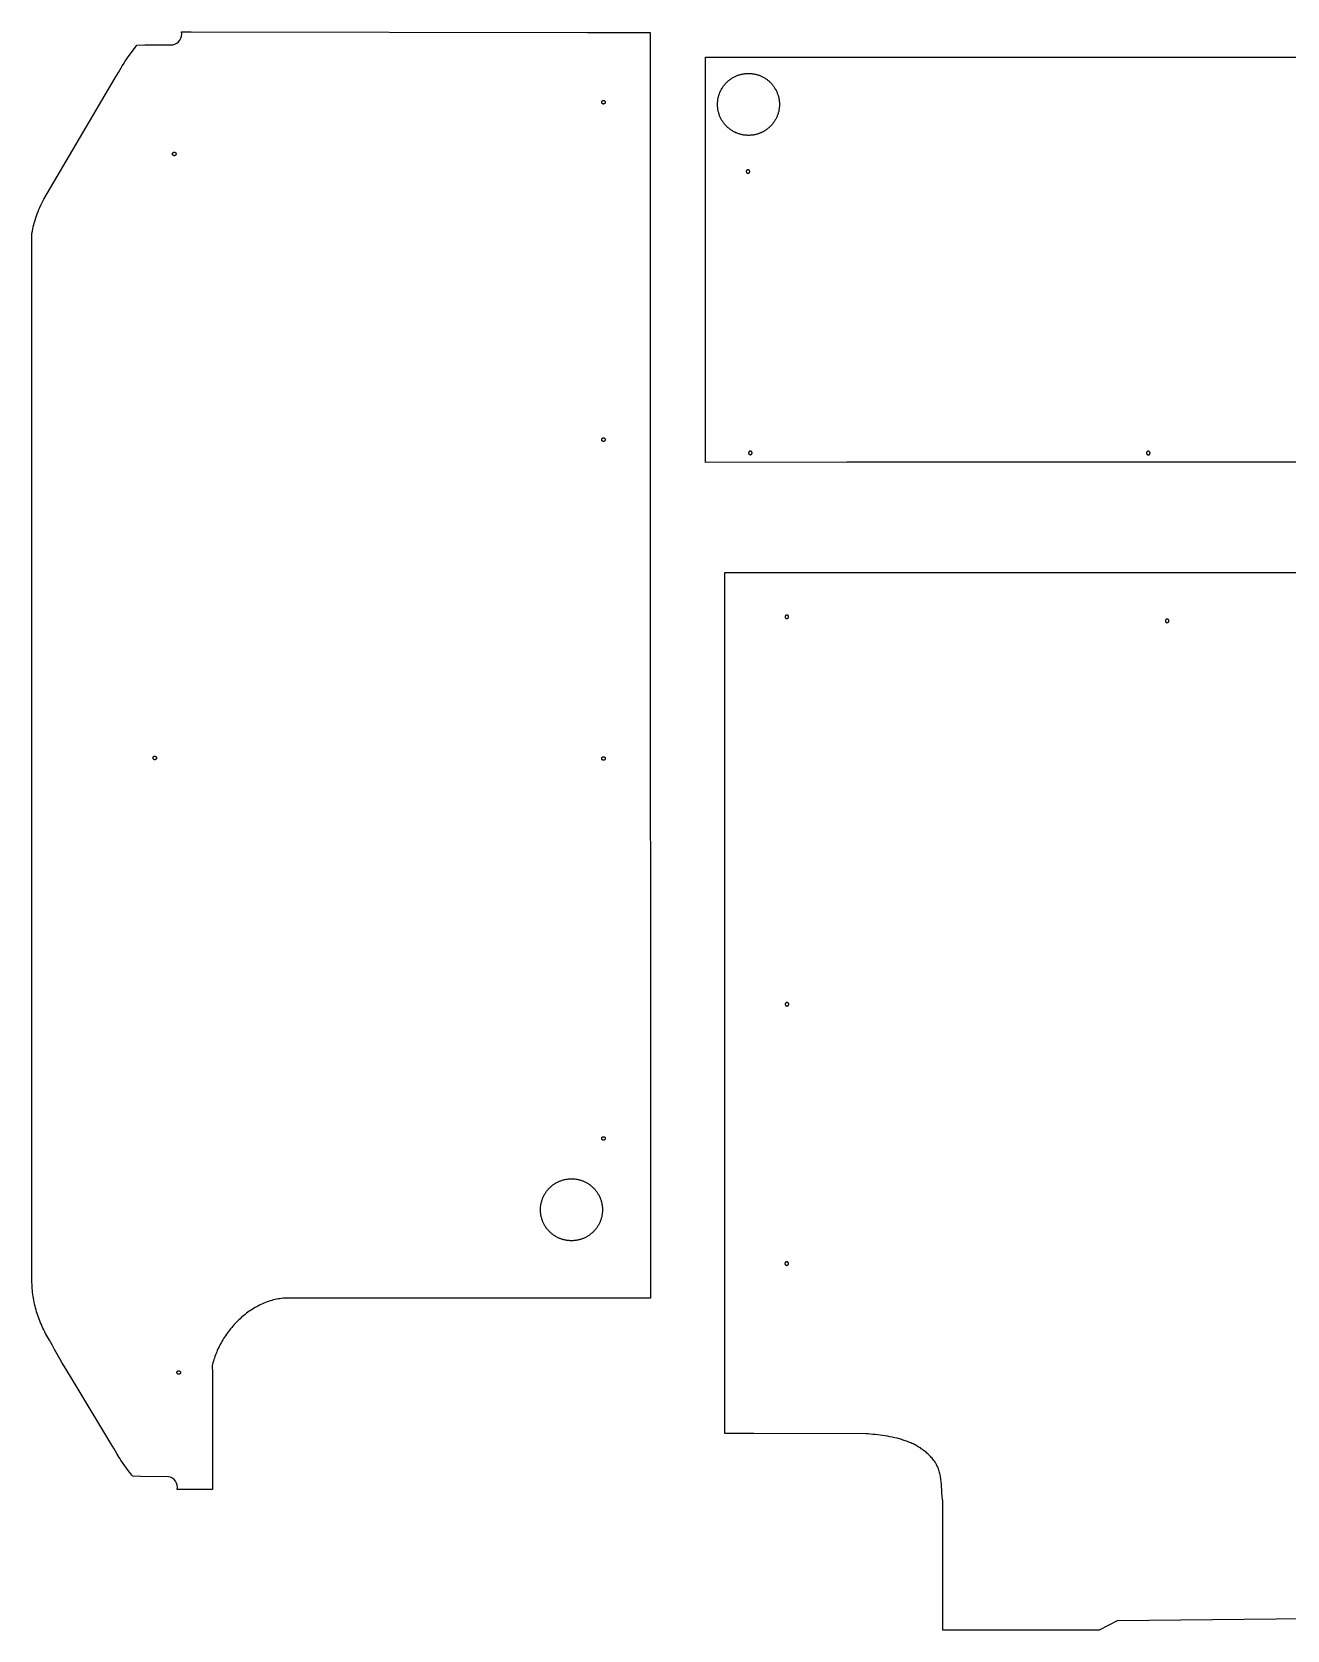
# Model space of a CAD drawing. Extents: x 0 to 7798, y -6966 to 7.
# Drawn here: x 4963 to 6380, y -5239 to -3435 of the extents above; entities that cross this region are included whole.
import ezdxf

# ---------------------------------------------------------------- set-up
doc = ezdxf.new("R2010")
doc.units = 0
doc.layers.add('Default_Layer', color=1, linetype='CONTINUOUS')

msp = doc.modelspace()

# ---------------------------------------------------------------- linework, layer by layer
at = {"layer": 'Default_Layer'}
msp.add_lwpolyline([(5661.3, -3832), (5661.5, -4864.9), (5307.8, -4864.7), (5252.6, -4864.7), (5250.3, -4864.7), (5248.4, -4864.8), (5246.6, -4864.9), (5244.7, -4865.1), (5242.9, -4865.4), (5241, -4865.6), (5239.2, -4866), (5237.4, -4866.4), (5235.5, -4866.8), (5233.7, -4867.3), (5231.9, -4867.8), (5230.2, -4868.4), (5228.4, -4869), (5226.6, -4869.7), (5224.9, -4870.4), (5223.2, -4871.1), (5221.5, -4871.9), (5219.8, -4872.7), (5218.1, -4873.6), (5216.4, -4874.5), (5214.8, -4875.4), (5213.1, -4876.4), (5211.5, -4877.4), (5209.9, -4878.5), (5208.3, -4879.5), (5206.8, -4880.7), (5205.2, -4881.8), (5203.7, -4883), (5202.2, -4884.2), (5200.7, -4885.4), (5199.3, -4886.7), (5197.9, -4888), (5196.4, -4889.3), (5195.1, -4890.7), (5193.7, -4892.1), (5192.4, -4893.5), (5191, -4894.9), (5189.8, -4896.4), (5188.5, -4897.8), (5187.3, -4899.3), (5186, -4900.8), (5184.9, -4902.4), (5183.7, -4903.9), (5182.6, -4905.5), (5181.5, -4907.1), (5180.4, -4908.7), (5179.4, -4910.3), (5178.4, -4911.9), (5177.4, -4913.6), (5176.5, -4915.3), (5175.5, -4916.9), (5174.7, -4918.6), (5173.8, -4920.3), (5173, -4922), (5172.2, -4923.7), (5171.5, -4925.4), (5170.8, -4927.2), (5170.1, -4928.9), (5169.5, -4930.6), (5168.9, -4932.4), (5168.3, -4934.1), (5167.8, -4935.9), (5167.3, -4937.6), (5166.8, -4939.4), (5166.4, -4941.1), (5166.7, -4948.9), (5166.7, -4957.8), (5166.7, -5080.7), (5138.8, -5080.7), (5126.9, -5080.7, 0.414214), (5117.2, -5066.3), (5085.5, -5066.1), (5076.7, -5065.8), (5075.8, -5064.7), (5074.7, -5063.2), (5071.7, -5059.2), (5067.8, -5054), (5063.3, -5047.7), (5062.4, -5046.2), (5061.3, -5044.5), (5058.7, -5040.1), (5055.6, -5034.9), (5052, -5028.8), (5051.9, -5028.7), (5015.1, -4967.6), (5001.3, -4944.7), (4996.8, -4937.3), (4994.4, -4933.3), (4992.9, -4930.7), (4991.5, -4928.1), (4988.5, -4922.8), (4985.6, -4917.6), (4982.7, -4912.3), (4981.6, -4910.4), (4980.4, -4908.5), (4979.4, -4906.5), (4978.3, -4904.6), (4977.3, -4902.6), (4976.3, -4900.6), (4975.3, -4898.6), (4974.4, -4896.6), (4973.5, -4894.5), (4972.6, -4892.5), (4971.8, -4890.4), (4971, -4888.4), (4970.2, -4886.3), (4969.5, -4884.2), (4968.8, -4882.1), (4968.1, -4880), (4967.5, -4877.9), (4966.9, -4875.7), (4966.4, -4873.6), (4965.9, -4871.4), (4965.4, -4869.3), (4965, -4867.1), (4964.6, -4864.9), (4964.2, -4862.7), (4963.9, -4860.5), (4963.6, -4858.3), (4963.4, -4856.1), (4963.2, -4853.9), (4963.1, -4851.7), (4963, -4849.4), (4962.9, -4847.2), (4962.9, -4844.9), (4962.9, -3680.2), (4962.9, -3662.4), (4963.3, -3659.9), (4963.8, -3657.4), (4964.4, -3654.9), (4965, -3652.4), (4965.7, -3649.9), (4966.4, -3647.4), (4967.2, -3645), (4968, -3642.6), (4968.8, -3640.2), (4969.7, -3637.8), (4970.7, -3635.4), (4971.7, -3633.1), (4972.8, -3630.7), (4973.9, -3628.4), (4975, -3626.1), (4976.2, -3623.9), (5057, -3486.9), (5058.8, -3483.7), (5060.5, -3480.7), (5062.1, -3478), (5063.6, -3475.5), (5064.9, -3473.2), (5066.2, -3471.2), (5068.1, -3468), (5072.7, -3461.7), (5076.5, -3456.5), (5079.5, -3452.5), (5080.7, -3451), (5081.5, -3449.9), (5090.3, -3449.6), (5122.1, -3449.4, 0.414214), (5131.8, -3435), (5142.6, -3435), (5590.2, -3435.5), (5661.2, -3435.5), (5661.3, -3832)], format="xyb", close=True, dxfattribs=at)
for points in [[(6830, -3920.7), (6356.7, -3920.7), (5883.3, -3920.7), (5723.7, -3921.2), (5723.7, -3463.5), (6307, -3463.5), (6307, -3463.5), (6718.3, -3463.5)], [(6655, -5224.3), (6188.7, -5229), (6168.3, -5239.5), (5991.6, -5239.5), (5991.6, -5238.9), (5991.6, -5228.6), (5991.6, -5140.5), (5991.6, -5093.7), (5991.4, -5092.3), (5991.3, -5090.9), (5991.1, -5089.5), (5991, -5088.1), (5990.7, -5085.3), (5990.6, -5082.4), (5990.2, -5076.8), (5990, -5074), (5989.9, -5072.6), (5989.8, -5071.2), (5989.6, -5069.8), (5989.4, -5068.4), (5989.2, -5067), (5989, -5065.6), (5988.7, -5064.3), (5988.4, -5062.9), (5988.1, -5061.6), (5987.7, -5060.2), (5987.3, -5058.9), (5986.8, -5057.6), (5986.3, -5056.3), (5985.8, -5055), (5985.1, -5053.8), (5984.5, -5052.5), (5984.1, -5051.9), (5983.7, -5051.3), (5983.3, -5050.6), (5982.9, -5050), (5982.1, -5048.9), (5981.3, -5047.7), (5980.4, -5046.6), (5979.5, -5045.5), (5978.6, -5044.5), (5977.7, -5043.5), (5976.8, -5042.5), (5975.8, -5041.5), (5974.8, -5040.6), (5973.8, -5039.6), (5972.8, -5038.7), (5971.7, -5037.9), (5970.7, -5037), (5969.6, -5036.2), (5968.5, -5035.4), (5967.4, -5034.7), (5966.3, -5033.9), (5965.2, -5033.2), (5964, -5032.5), (5962.8, -5031.8), (5961.7, -5031.2), (5960.5, -5030.5), (5959.3, -5029.9), (5958, -5029.3), (5956.8, -5028.8), (5955.6, -5028.2), (5954.3, -5027.7), (5953.1, -5027.2), (5951.8, -5026.7), (5950.5, -5026.2), (5949.2, -5025.8), (5947.9, -5025.3), (5946.6, -5024.9), (5945.3, -5024.5), (5944, -5024.1), (5942.7, -5023.7), (5941.3, -5023.3), (5940, -5023), (5937.3, -5022.4), (5934.6, -5021.8), (5931.8, -5021.2), (5929.1, -5020.7), (5926.4, -5020.3), (5923.6, -5019.9), (5920.9, -5019.5), (5918.1, -5019.1), (5915.4, -5018.8), (5912.7, -5018.6), (5910, -5018.3), (5907.3, -5018.1), (5904.6, -5017.9), (5904.6, -5017.9), (5778.1, -5017.6), (5764.6, -5017.7), (5745.4, -5017.5), (5745.4, -4045.2), (5745.4, -4045.2), (7798.1, -4045.2)]]:
    msp.add_lwpolyline(points, dxfattribs=at)
for points in [[(5737.2, -3516.8), (5737.2, -3515.9), (5737.2, -3515), (5737.3, -3514.1), (5737.4, -3513.2), (5737.5, -3512.3), (5737.6, -3511.5), (5737.7, -3510.6), (5737.9, -3509.7), (5738.1, -3508.9), (5738.3, -3508), (5738.5, -3507.2), (5738.7, -3506.4), (5739, -3505.6), (5739.3, -3504.8), (5739.6, -3504), (5739.9, -3503.2), (5740.3, -3502.4), (5740.6, -3501.6), (5741, -3500.9), (5741.4, -3500.1), (5741.8, -3499.4), (5742.2, -3498.6), (5742.7, -3497.9), (5743.2, -3497.2), (5743.6, -3496.5), (5744.1, -3495.8), (5744.6, -3495.2), (5745.2, -3494.5), (5745.7, -3493.9), (5746.3, -3493.3), (5746.8, -3492.6), (5747.4, -3492), (5748, -3491.5), (5748.6, -3490.9), (5749.3, -3490.3), (5749.9, -3489.8), (5750.6, -3489.3), (5751.2, -3488.7), (5751.9, -3488.2), (5752.6, -3487.8), (5753.3, -3487.3), (5754, -3486.9), (5754.8, -3486.4), (5755.5, -3486), (5756.2, -3485.6), (5757, -3485.2), (5757.8, -3484.9), (5758.6, -3484.5), (5759.3, -3484.2), (5760.1, -3483.9), (5761, -3483.6), (5761.8, -3483.4), (5762.6, -3483.1), (5763.4, -3482.9), (5764.3, -3482.7), (5765.1, -3482.5), (5766, -3482.3), (5766.8, -3482.2), (5767.7, -3482.1), (5768.6, -3482), (5769.5, -3481.9), (5770.4, -3481.8), (5771.3, -3481.8), (5772.2, -3481.8), (5773.1, -3481.8), (5774, -3481.8), (5774.9, -3481.9), (5775.8, -3482), (5776.6, -3482.1), (5777.5, -3482.2), (5778.4, -3482.3), (5779.2, -3482.5), (5780.1, -3482.7), (5780.9, -3482.9), (5781.8, -3483.1), (5782.6, -3483.4), (5783.4, -3483.6), (5784.2, -3483.9), (5785, -3484.2), (5785.8, -3484.5), (5786.6, -3484.9), (5787.4, -3485.2), (5788.1, -3485.6), (5788.9, -3486), (5789.6, -3486.4), (5790.3, -3486.9), (5791, -3487.3), (5791.7, -3487.8), (5792.4, -3488.2), (5793.1, -3488.7), (5793.8, -3489.3), (5794.4, -3489.8), (5795.1, -3490.3), (5795.7, -3490.9), (5796.3, -3491.5), (5796.9, -3492), (5797.5, -3492.6), (5798.1, -3493.3), (5798.6, -3493.9), (5799.2, -3494.5), (5799.7, -3495.2), (5800.2, -3495.8), (5800.7, -3496.5), (5801.2, -3497.2), (5801.7, -3497.9), (5802.1, -3498.6), (5802.5, -3499.4), (5803, -3500.1), (5803.3, -3500.9), (5803.7, -3501.6), (5804.1, -3502.4), (5804.4, -3503.2), (5804.7, -3504), (5805.1, -3504.8), (5805.3, -3505.6), (5805.6, -3506.4), (5805.8, -3507.2), (5806.1, -3508), (5806.3, -3508.9), (5806.5, -3509.7), (5806.6, -3510.6), (5806.8, -3511.5), (5806.9, -3512.3), (5807, -3513.2), (5807.1, -3514.1), (5807.1, -3515), (5807.2, -3515.9), (5807.2, -3516.8), (5807.2, -3517.7), (5807.1, -3518.6), (5807.1, -3519.5), (5807, -3520.4), (5806.9, -3521.2), (5806.8, -3522.1), (5806.6, -3523), (5806.5, -3523.8), (5806.3, -3524.7), (5806.1, -3525.5), (5805.8, -3526.4), (5805.6, -3527.2), (5805.3, -3528), (5805.1, -3528.8), (5804.7, -3529.6), (5804.4, -3530.4), (5804.1, -3531.2), (5803.7, -3532), (5803.3, -3532.7), (5803, -3533.5), (5802.5, -3534.2), (5802.1, -3534.9), (5801.7, -3535.7), (5801.2, -3536.4), (5800.7, -3537), (5800.2, -3537.7), (5799.7, -3538.4), (5799.2, -3539.1), (5798.6, -3539.7), (5798.1, -3540.3), (5797.5, -3540.9), (5796.9, -3541.5), (5796.3, -3542.1), (5795.7, -3542.7), (5795.1, -3543.3), (5794.4, -3543.8), (5793.8, -3544.3), (5793.1, -3544.8), (5792.4, -3545.3), (5791.7, -3545.8), (5791, -3546.3), (5790.3, -3546.7), (5789.6, -3547.2), (5788.9, -3547.6), (5788.1, -3548), (5787.4, -3548.3), (5786.6, -3548.7), (5785.8, -3549), (5785, -3549.4), (5784.2, -3549.7), (5783.4, -3549.9), (5782.6, -3550.2), (5781.8, -3550.5), (5780.9, -3550.7), (5780.1, -3550.9), (5779.2, -3551.1), (5778.4, -3551.2), (5777.5, -3551.4), (5776.6, -3551.5), (5775.8, -3551.6), (5774.9, -3551.7), (5774, -3551.7), (5773.1, -3551.8), (5772.2, -3551.8), (5771.3, -3551.8), (5770.4, -3551.7), (5769.5, -3551.7), (5768.6, -3551.6), (5767.7, -3551.5), (5766.8, -3551.4), (5766, -3551.2), (5765.1, -3551.1), (5764.3, -3550.9), (5763.4, -3550.7), (5762.6, -3550.5), (5761.8, -3550.2), (5761, -3549.9), (5760.1, -3549.7), (5759.3, -3549.4), (5758.6, -3549), (5757.8, -3548.7), (5757, -3548.3), (5756.2, -3548), (5755.5, -3547.6), (5754.8, -3547.2), (5754, -3546.7), (5753.3, -3546.3), (5752.6, -3545.8), (5751.9, -3545.3), (5751.2, -3544.8), (5750.6, -3544.3), (5749.9, -3543.8), (5749.3, -3543.3), (5748.6, -3542.7), (5748, -3542.1), (5747.4, -3541.5), (5746.8, -3540.9), (5746.3, -3540.3), (5745.7, -3539.7), (5745.2, -3539.1), (5744.6, -3538.4), (5744.1, -3537.7), (5743.6, -3537), (5743.2, -3536.4), (5742.7, -3535.7), (5742.2, -3534.9), (5741.8, -3534.2), (5741.4, -3533.5), (5741, -3532.7), (5740.6, -3532), (5740.3, -3531.2), (5739.9, -3530.4), (5739.6, -3529.6), (5739.3, -3528.8), (5739, -3528), (5738.7, -3527.2), (5738.5, -3526.4), (5738.3, -3525.5), (5738.1, -3524.7), (5737.9, -3523.8), (5737.7, -3523), (5737.6, -3522.1), (5737.5, -3521.2), (5737.4, -3520.4), (5737.3, -3519.5), (5737.2, -3518.6), (5737.2, -3517.7), (5737.2, -3516.8)], [(5608.4, -3516.4), (5608.2, -3516.4), (5608, -3516.3), (5607.8, -3516.3), (5607.6, -3516.2), (5607.4, -3516.1), (5607.3, -3516), (5607.1, -3515.9), (5607, -3515.8), (5606.9, -3515.7), (5606.7, -3515.5), (5606.6, -3515.3), (5606.6, -3515.2), (5606.5, -3515), (5606.4, -3514.8), (5606.4, -3514.6), (5606.4, -3514.4), (5606.4, -3514.2), (5606.4, -3514), (5606.5, -3513.8), (5606.6, -3513.6), (5606.6, -3513.4), (5606.7, -3513.3), (5606.9, -3513.1), (5607, -3513), (5607.1, -3512.8), (5607.3, -3512.7), (5607.4, -3512.6), (5607.6, -3512.5), (5607.8, -3512.5), (5608, -3512.4), (5608.2, -3512.4), (5608.4, -3512.4), (5608.6, -3512.4), (5608.8, -3512.4), (5609, -3512.5), (5609.2, -3512.5), (5609.4, -3512.6), (5609.5, -3512.7), (5609.7, -3512.8), (5609.8, -3513), (5609.9, -3513.1), (5610.1, -3513.3), (5610.2, -3513.4), (5610.2, -3513.6), (5610.3, -3513.8), (5610.4, -3514), (5610.4, -3514.2), (5610.4, -3514.4), (5610.4, -3514.6), (5610.4, -3514.8), (5610.3, -3515), (5610.2, -3515.2), (5610.2, -3515.3), (5610.1, -3515.5), (5609.9, -3515.7), (5609.8, -3515.8), (5609.7, -3515.9), (5609.5, -3516), (5609.4, -3516.1), (5609.2, -3516.2), (5609, -3516.3), (5608.8, -3516.3), (5608.6, -3516.4), (5608.4, -3516.4)], [(5123.6, -3574.7), (5123.4, -3574.7), (5123.2, -3574.7), (5123, -3574.6), (5122.8, -3574.6), (5122.6, -3574.5), (5122.5, -3574.4), (5122.3, -3574.3), (5122.2, -3574.1), (5122.1, -3574), (5121.9, -3573.8), (5121.8, -3573.7), (5121.8, -3573.5), (5121.7, -3573.3), (5121.6, -3573.1), (5121.6, -3572.9), (5121.6, -3572.7), (5121.6, -3572.5), (5121.6, -3572.3), (5121.7, -3572.1), (5121.8, -3572), (5121.8, -3571.8), (5121.9, -3571.6), (5122.1, -3571.5), (5122.2, -3571.3), (5122.3, -3571.2), (5122.5, -3571.1), (5122.6, -3571), (5122.8, -3570.9), (5123, -3570.8), (5123.2, -3570.8), (5123.4, -3570.7), (5123.6, -3570.7), (5123.8, -3570.7), (5124, -3570.8), (5124.2, -3570.8), (5124.4, -3570.9), (5124.5, -3571), (5124.7, -3571.1), (5124.9, -3571.2), (5125, -3571.3), (5125.1, -3571.5), (5125.3, -3571.6), (5125.4, -3571.8), (5125.4, -3572), (5125.5, -3572.1), (5125.6, -3572.3), (5125.6, -3572.5), (5125.6, -3572.7), (5125.6, -3572.9), (5125.6, -3573.1), (5125.5, -3573.3), (5125.4, -3573.5), (5125.4, -3573.7), (5125.3, -3573.8), (5125.1, -3574), (5125, -3574.1), (5124.9, -3574.3), (5124.7, -3574.4), (5124.5, -3574.5), (5124.4, -3574.6), (5124.2, -3574.6), (5124, -3574.7), (5123.8, -3574.7), (5123.6, -3574.7)], [(5769.6, -3592.6), (5769.6, -3592.8), (5769.7, -3593), (5769.7, -3593.2), (5769.8, -3593.4), (5769.9, -3593.6), (5770, -3593.8), (5770.1, -3593.9), (5770.2, -3594), (5770.4, -3594.2), (5770.5, -3594.3), (5770.7, -3594.4), (5770.9, -3594.5), (5771, -3594.5), (5771.2, -3594.6), (5771.4, -3594.6), (5771.6, -3594.6), (5771.8, -3594.6), (5772, -3594.6), (5772.2, -3594.5), (5772.4, -3594.5), (5772.6, -3594.4), (5772.7, -3594.3), (5772.9, -3594.2), (5773, -3594), (5773.2, -3593.9), (5773.3, -3593.8), (5773.4, -3593.6), (5773.5, -3593.4), (5773.5, -3593.2), (5773.6, -3593), (5773.6, -3592.8), (5773.6, -3592.6), (5773.6, -3592.4), (5773.6, -3592.2), (5773.5, -3592), (5773.5, -3591.9), (5773.4, -3591.7), (5773.3, -3591.5), (5773.2, -3591.4), (5773, -3591.2), (5772.9, -3591.1), (5772.7, -3591), (5772.6, -3590.9), (5772.4, -3590.8), (5772.2, -3590.7), (5772, -3590.7), (5771.8, -3590.6), (5771.6, -3590.6), (5771.4, -3590.6), (5771.2, -3590.7), (5771, -3590.7), (5770.9, -3590.8), (5770.7, -3590.9), (5770.5, -3591), (5770.4, -3591.1), (5770.2, -3591.2), (5770.1, -3591.4), (5770, -3591.5), (5769.9, -3591.7), (5769.8, -3591.9), (5769.7, -3592), (5769.7, -3592.2), (5769.6, -3592.4), (5769.6, -3592.6)], [(5608.4, -3897.4), (5608.2, -3897.4), (5608, -3897.3), (5607.8, -3897.3), (5607.6, -3897.2), (5607.4, -3897.1), (5607.3, -3897), (5607.1, -3896.9), (5607, -3896.8), (5606.9, -3896.7), (5606.7, -3896.5), (5606.6, -3896.3), (5606.6, -3896.2), (5606.5, -3896), (5606.4, -3895.8), (5606.4, -3895.6), (5606.4, -3895.4), (5606.4, -3895.2), (5606.4, -3895), (5606.5, -3894.8), (5606.6, -3894.6), (5606.6, -3894.4), (5606.7, -3894.3), (5606.9, -3894.1), (5607, -3894), (5607.1, -3893.8), (5607.3, -3893.7), (5607.4, -3893.6), (5607.6, -3893.5), (5607.8, -3893.5), (5608, -3893.4), (5608.2, -3893.4), (5608.4, -3893.4), (5608.6, -3893.4), (5608.8, -3893.4), (5609, -3893.5), (5609.2, -3893.5), (5609.4, -3893.6), (5609.5, -3893.7), (5609.7, -3893.8), (5609.8, -3894), (5609.9, -3894.1), (5610.1, -3894.3), (5610.2, -3894.4), (5610.2, -3894.6), (5610.3, -3894.8), (5610.4, -3895), (5610.4, -3895.2), (5610.4, -3895.4), (5610.4, -3895.6), (5610.4, -3895.8), (5610.3, -3896), (5610.2, -3896.2), (5610.2, -3896.3), (5610.1, -3896.5), (5609.9, -3896.7), (5609.8, -3896.8), (5609.7, -3896.9), (5609.5, -3897), (5609.4, -3897.1), (5609.2, -3897.2), (5609, -3897.3), (5608.8, -3897.3), (5608.6, -3897.4), (5608.4, -3897.4)], [(5772.3, -3910.3), (5772.3, -3910.5), (5772.3, -3910.7), (5772.4, -3910.9), (5772.4, -3911.1), (5772.5, -3911.2), (5772.6, -3911.4), (5772.7, -3911.6), (5772.9, -3911.7), (5773, -3911.8), (5773.2, -3911.9), (5773.3, -3912), (5773.5, -3912.1), (5773.7, -3912.2), (5773.9, -3912.2), (5774.1, -3912.3), (5774.3, -3912.3), (5774.5, -3912.3), (5774.7, -3912.2), (5774.9, -3912.2), (5775.1, -3912.1), (5775.2, -3912), (5775.4, -3911.9), (5775.6, -3911.8), (5775.7, -3911.7), (5775.8, -3911.6), (5775.9, -3911.4), (5776, -3911.2), (5776.1, -3911.1), (5776.2, -3910.9), (5776.2, -3910.7), (5776.3, -3910.5), (5776.3, -3910.3), (5776.3, -3910.1), (5776.2, -3909.9), (5776.2, -3909.7), (5776.1, -3909.5), (5776, -3909.3), (5775.9, -3909.2), (5775.8, -3909), (5775.7, -3908.9), (5775.6, -3908.7), (5775.4, -3908.6), (5775.2, -3908.5), (5775.1, -3908.4), (5774.9, -3908.4), (5774.7, -3908.3), (5774.5, -3908.3), (5774.3, -3908.3), (5774.1, -3908.3), (5773.9, -3908.3), (5773.7, -3908.4), (5773.5, -3908.4), (5773.3, -3908.5), (5773.2, -3908.6), (5773, -3908.7), (5772.9, -3908.9), (5772.7, -3909), (5772.6, -3909.2), (5772.5, -3909.3), (5772.4, -3909.5), (5772.4, -3909.7), (5772.3, -3909.9), (5772.3, -3910.1), (5772.3, -3910.3)], [(6221.7, -3910.5), (6221.7, -3910.7), (6221.8, -3910.9), (6221.8, -3911.1), (6221.9, -3911.3), (6222, -3911.5), (6222.1, -3911.6), (6222.2, -3911.8), (6222.3, -3911.9), (6222.5, -3912), (6222.6, -3912.2), (6222.8, -3912.3), (6223, -3912.3), (6223.1, -3912.4), (6223.3, -3912.5), (6223.5, -3912.5), (6223.7, -3912.5), (6223.9, -3912.5), (6224.1, -3912.5), (6224.3, -3912.4), (6224.5, -3912.3), (6224.7, -3912.3), (6224.8, -3912.2), (6225, -3912), (6225.1, -3911.9), (6225.3, -3911.8), (6225.4, -3911.6), (6225.5, -3911.5), (6225.6, -3911.3), (6225.6, -3911.1), (6225.7, -3910.9), (6225.7, -3910.7), (6225.7, -3910.5), (6225.7, -3910.3), (6225.7, -3910.1), (6225.6, -3909.9), (6225.6, -3909.7), (6225.5, -3909.6), (6225.4, -3909.4), (6225.3, -3909.2), (6225.1, -3909.1), (6225, -3909), (6224.8, -3908.8), (6224.7, -3908.7), (6224.5, -3908.7), (6224.3, -3908.6), (6224.1, -3908.5), (6223.9, -3908.5), (6223.7, -3908.5), (6223.5, -3908.5), (6223.3, -3908.5), (6223.1, -3908.6), (6223, -3908.7), (6222.8, -3908.7), (6222.6, -3908.8), (6222.5, -3909), (6222.3, -3909.1), (6222.2, -3909.2), (6222.1, -3909.4), (6222, -3909.6), (6221.9, -3909.7), (6221.8, -3909.9), (6221.8, -3910.1), (6221.7, -3910.3), (6221.7, -3910.5)], [(5817.5, -4095.3), (5817.5, -4095.1), (5817.4, -4094.9), (5817.4, -4094.8), (5817.3, -4094.6), (5817.2, -4094.4), (5817.1, -4094.2), (5817, -4094.1), (5816.9, -4093.9), (5816.7, -4093.8), (5816.6, -4093.7), (5816.4, -4093.6), (5816.2, -4093.5), (5816.1, -4093.4), (5815.9, -4093.4), (5815.7, -4093.4), (5815.5, -4093.3), (5815.3, -4093.4), (5815.1, -4093.4), (5814.9, -4093.4), (5814.7, -4093.5), (5814.5, -4093.6), (5814.4, -4093.7), (5814.2, -4093.8), (5814.1, -4093.9), (5813.9, -4094.1), (5813.8, -4094.2), (5813.7, -4094.4), (5813.6, -4094.6), (5813.6, -4094.8), (5813.5, -4094.9), (5813.5, -4095.1), (5813.5, -4095.3), (5813.5, -4095.6), (5813.5, -4095.7), (5813.6, -4095.9), (5813.6, -4096.1), (5813.7, -4096.3), (5813.8, -4096.5), (5813.9, -4096.6), (5814.1, -4096.8), (5814.2, -4096.9), (5814.4, -4097), (5814.5, -4097.1), (5814.7, -4097.2), (5814.9, -4097.3), (5815.1, -4097.3), (5815.3, -4097.3), (5815.5, -4097.3), (5815.7, -4097.3), (5815.9, -4097.3), (5816.1, -4097.3), (5816.2, -4097.2), (5816.4, -4097.1), (5816.6, -4097), (5816.7, -4096.9), (5816.9, -4096.8), (5817, -4096.6), (5817.1, -4096.5), (5817.2, -4096.3), (5817.3, -4096.1), (5817.4, -4095.9), (5817.4, -4095.7), (5817.5, -4095.6), (5817.5, -4095.3)], [(6247.1, -4100), (6247.1, -4099.8), (6247, -4099.6), (6247, -4099.4), (6246.9, -4099.2), (6246.8, -4099), (6246.7, -4098.8), (6246.6, -4098.7), (6246.5, -4098.5), (6246.3, -4098.4), (6246.2, -4098.3), (6246, -4098.2), (6245.9, -4098.1), (6245.7, -4098), (6245.5, -4098), (6245.3, -4098), (6245.1, -4098), (6244.9, -4098), (6244.7, -4098), (6244.5, -4098), (6244.3, -4098.1), (6244.1, -4098.2), (6244, -4098.3), (6243.8, -4098.4), (6243.7, -4098.5), (6243.5, -4098.7), (6243.4, -4098.8), (6243.3, -4099), (6243.2, -4099.2), (6243.2, -4099.4), (6243.1, -4099.6), (6243.1, -4099.8), (6243.1, -4100), (6243.1, -4100.2), (6243.1, -4100.4), (6243.2, -4100.6), (6243.2, -4100.7), (6243.3, -4100.9), (6243.4, -4101.1), (6243.5, -4101.2), (6243.7, -4101.4), (6243.8, -4101.5), (6244, -4101.6), (6244.1, -4101.7), (6244.3, -4101.8), (6244.5, -4101.9), (6244.7, -4101.9), (6244.9, -4101.9), (6245.1, -4102), (6245.3, -4101.9), (6245.5, -4101.9), (6245.7, -4101.9), (6245.9, -4101.8), (6246, -4101.7), (6246.2, -4101.6), (6246.3, -4101.5), (6246.5, -4101.4), (6246.6, -4101.2), (6246.7, -4101.1), (6246.8, -4100.9), (6246.9, -4100.7), (6247, -4100.6), (6247, -4100.4), (6247.1, -4100.2), (6247.1, -4100)], [(5101.6, -4256.7), (5101.4, -4256.7), (5101.2, -4256.7), (5101, -4256.6), (5100.8, -4256.6), (5100.6, -4256.5), (5100.5, -4256.4), (5100.3, -4256.3), (5100.2, -4256.1), (5100.1, -4256), (5099.9, -4255.8), (5099.8, -4255.7), (5099.8, -4255.5), (5099.7, -4255.3), (5099.6, -4255.1), (5099.6, -4254.9), (5099.6, -4254.7), (5099.6, -4254.5), (5099.6, -4254.3), (5099.7, -4254.1), (5099.8, -4254), (5099.8, -4253.8), (5099.9, -4253.6), (5100.1, -4253.5), (5100.2, -4253.3), (5100.3, -4253.2), (5100.5, -4253.1), (5100.6, -4253), (5100.8, -4252.9), (5101, -4252.8), (5101.2, -4252.8), (5101.4, -4252.7), (5101.6, -4252.7), (5101.8, -4252.7), (5102, -4252.8), (5102.2, -4252.8), (5102.4, -4252.9), (5102.5, -4253), (5102.7, -4253.1), (5102.9, -4253.2), (5103, -4253.3), (5103.1, -4253.5), (5103.3, -4253.6), (5103.4, -4253.8), (5103.4, -4254), (5103.5, -4254.1), (5103.6, -4254.3), (5103.6, -4254.5), (5103.6, -4254.7), (5103.6, -4254.9), (5103.6, -4255.1), (5103.5, -4255.3), (5103.4, -4255.5), (5103.4, -4255.7), (5103.3, -4255.8), (5103.1, -4256), (5103, -4256.1), (5102.9, -4256.3), (5102.7, -4256.4), (5102.5, -4256.5), (5102.4, -4256.6), (5102.2, -4256.6), (5102, -4256.7), (5101.8, -4256.7), (5101.6, -4256.7)], [(5608.4, -4257.4), (5608.2, -4257.4), (5608, -4257.3), (5607.8, -4257.3), (5607.6, -4257.2), (5607.4, -4257.1), (5607.3, -4257), (5607.1, -4256.9), (5607, -4256.8), (5606.9, -4256.7), (5606.7, -4256.5), (5606.6, -4256.3), (5606.6, -4256.2), (5606.5, -4256), (5606.4, -4255.8), (5606.4, -4255.6), (5606.4, -4255.4), (5606.4, -4255.2), (5606.4, -4255), (5606.5, -4254.8), (5606.6, -4254.6), (5606.6, -4254.4), (5606.7, -4254.3), (5606.9, -4254.1), (5607, -4254), (5607.1, -4253.8), (5607.3, -4253.7), (5607.4, -4253.6), (5607.6, -4253.5), (5607.8, -4253.5), (5608, -4253.4), (5608.2, -4253.4), (5608.4, -4253.4), (5608.6, -4253.4), (5608.8, -4253.4), (5609, -4253.5), (5609.2, -4253.5), (5609.4, -4253.6), (5609.5, -4253.7), (5609.7, -4253.8), (5609.8, -4254), (5609.9, -4254.1), (5610.1, -4254.3), (5610.2, -4254.4), (5610.2, -4254.6), (5610.3, -4254.8), (5610.4, -4255), (5610.4, -4255.2), (5610.4, -4255.4), (5610.4, -4255.6), (5610.4, -4255.8), (5610.3, -4256), (5610.2, -4256.2), (5610.2, -4256.3), (5610.1, -4256.5), (5609.9, -4256.7), (5609.8, -4256.8), (5609.7, -4256.9), (5609.5, -4257), (5609.4, -4257.1), (5609.2, -4257.2), (5609, -4257.3), (5608.8, -4257.3), (5608.6, -4257.4), (5608.4, -4257.4)], [(5817.6, -4532.9), (5817.6, -4532.7), (5817.6, -4532.5), (5817.6, -4532.3), (5817.5, -4532.1), (5817.4, -4531.9), (5817.3, -4531.8), (5817.2, -4531.6), (5817.1, -4531.5), (5816.9, -4531.3), (5816.8, -4531.2), (5816.6, -4531.1), (5816.4, -4531), (5816.2, -4531), (5816, -4530.9), (5815.8, -4530.9), (5815.6, -4530.9), (5815.4, -4530.9), (5815.2, -4530.9), (5815, -4531), (5814.9, -4531), (5814.7, -4531.1), (5814.5, -4531.2), (5814.4, -4531.3), (5814.2, -4531.5), (5814.1, -4531.6), (5814, -4531.8), (5813.9, -4531.9), (5813.8, -4532.1), (5813.7, -4532.3), (5813.7, -4532.5), (5813.7, -4532.7), (5813.6, -4532.9), (5813.7, -4533.1), (5813.7, -4533.3), (5813.7, -4533.5), (5813.8, -4533.7), (5813.9, -4533.8), (5814, -4534), (5814.1, -4534.2), (5814.2, -4534.3), (5814.4, -4534.4), (5814.5, -4534.5), (5814.7, -4534.6), (5814.9, -4534.7), (5815, -4534.8), (5815.2, -4534.8), (5815.4, -4534.9), (5815.6, -4534.9), (5815.8, -4534.9), (5816, -4534.8), (5816.2, -4534.8), (5816.4, -4534.7), (5816.6, -4534.6), (5816.8, -4534.5), (5816.9, -4534.4), (5817.1, -4534.3), (5817.2, -4534.2), (5817.3, -4534), (5817.4, -4533.8), (5817.5, -4533.7), (5817.6, -4533.5), (5817.6, -4533.3), (5817.6, -4533.1), (5817.6, -4532.9)], [(5608.4, -4686.4), (5608.2, -4686.4), (5608, -4686.3), (5607.8, -4686.3), (5607.6, -4686.2), (5607.4, -4686.1), (5607.3, -4686), (5607.1, -4685.9), (5607, -4685.8), (5606.9, -4685.7), (5606.7, -4685.5), (5606.6, -4685.3), (5606.6, -4685.2), (5606.5, -4685), (5606.4, -4684.8), (5606.4, -4684.6), (5606.4, -4684.4), (5606.4, -4684.2), (5606.4, -4684), (5606.5, -4683.8), (5606.6, -4683.6), (5606.6, -4683.4), (5606.7, -4683.3), (5606.9, -4683.1), (5607, -4683), (5607.1, -4682.8), (5607.3, -4682.7), (5607.4, -4682.6), (5607.6, -4682.5), (5607.8, -4682.5), (5608, -4682.4), (5608.2, -4682.4), (5608.4, -4682.4), (5608.6, -4682.4), (5608.8, -4682.4), (5609, -4682.5), (5609.2, -4682.5), (5609.4, -4682.6), (5609.5, -4682.7), (5609.7, -4682.8), (5609.8, -4683), (5609.9, -4683.1), (5610.1, -4683.3), (5610.2, -4683.4), (5610.2, -4683.6), (5610.3, -4683.8), (5610.4, -4684), (5610.4, -4684.2), (5610.4, -4684.4), (5610.4, -4684.6), (5610.4, -4684.8), (5610.3, -4685), (5610.2, -4685.2), (5610.2, -4685.3), (5610.1, -4685.5), (5609.9, -4685.7), (5609.8, -4685.8), (5609.7, -4685.9), (5609.5, -4686), (5609.4, -4686.1), (5609.2, -4686.2), (5609, -4686.3), (5608.8, -4686.3), (5608.6, -4686.4), (5608.4, -4686.4)], [(5572.3, -4799.9), (5571.4, -4799.9), (5570.5, -4799.9), (5569.6, -4799.8), (5568.7, -4799.8), (5567.8, -4799.7), (5566.9, -4799.5), (5566.1, -4799.4), (5565.2, -4799.2), (5564.3, -4799), (5563.5, -4798.8), (5562.7, -4798.6), (5561.8, -4798.4), (5561, -4798.1), (5560.2, -4797.8), (5559.4, -4797.5), (5558.6, -4797.2), (5557.8, -4796.8), (5557.1, -4796.5), (5556.3, -4796.1), (5555.6, -4795.7), (5554.8, -4795.3), (5554.1, -4794.9), (5553.4, -4794.4), (5552.7, -4794), (5552, -4793.5), (5551.3, -4793), (5550.6, -4792.5), (5550, -4791.9), (5549.3, -4791.4), (5548.7, -4790.8), (5548.1, -4790.3), (5547.5, -4789.7), (5546.9, -4789.1), (5546.3, -4788.5), (5545.8, -4787.8), (5545.2, -4787.2), (5544.7, -4786.5), (5544.2, -4785.9), (5543.7, -4785.2), (5543.2, -4784.5), (5542.8, -4783.8), (5542.3, -4783.1), (5541.9, -4782.4), (5541.5, -4781.6), (5541.1, -4780.9), (5540.7, -4780.1), (5540.3, -4779.3), (5540, -4778.6), (5539.7, -4777.8), (5539.4, -4777), (5539.1, -4776.2), (5538.8, -4775.3), (5538.6, -4774.5), (5538.4, -4773.7), (5538.1, -4772.8), (5538, -4772), (5537.8, -4771.1), (5537.7, -4770.3), (5537.5, -4769.4), (5537.4, -4768.5), (5537.4, -4767.6), (5537.3, -4766.7), (5537.3, -4765.8), (5537.3, -4764.9), (5537.3, -4764), (5537.3, -4763.1), (5537.4, -4762.2), (5537.4, -4761.4), (5537.5, -4760.5), (5537.7, -4759.6), (5537.8, -4758.7), (5538, -4757.9), (5538.1, -4757), (5538.4, -4756.2), (5538.6, -4755.3), (5538.8, -4754.5), (5539.1, -4753.7), (5539.4, -4752.9), (5539.7, -4752.1), (5540, -4751.3), (5540.3, -4750.5), (5540.7, -4749.8), (5541.1, -4749), (5541.5, -4748.2), (5541.9, -4747.5), (5542.3, -4746.8), (5542.8, -4746.1), (5543.2, -4745.4), (5543.7, -4744.7), (5544.2, -4744), (5544.7, -4743.3), (5545.2, -4742.7), (5545.8, -4742), (5546.3, -4741.4), (5546.9, -4740.8), (5547.5, -4740.2), (5548.1, -4739.6), (5548.7, -4739), (5549.3, -4738.5), (5550, -4737.9), (5550.6, -4737.4), (5551.3, -4736.9), (5552, -4736.4), (5552.7, -4735.9), (5553.4, -4735.4), (5554.1, -4735), (5554.8, -4734.6), (5555.6, -4734.2), (5556.3, -4733.8), (5557.1, -4733.4), (5557.8, -4733), (5558.6, -4732.7), (5559.4, -4732.4), (5560.2, -4732.1), (5561, -4731.8), (5561.8, -4731.5), (5562.7, -4731.3), (5563.5, -4731), (5564.3, -4730.8), (5565.2, -4730.6), (5566.1, -4730.5), (5566.9, -4730.3), (5567.8, -4730.2), (5568.7, -4730.1), (5569.6, -4730), (5570.5, -4730), (5571.4, -4729.9), (5572.3, -4729.9), (5573.2, -4729.9), (5574.1, -4730), (5574.9, -4730), (5575.8, -4730.1), (5576.7, -4730.2), (5577.6, -4730.3), (5578.4, -4730.5), (5579.3, -4730.6), (5580.2, -4730.8), (5581, -4731), (5581.8, -4731.3), (5582.7, -4731.5), (5583.5, -4731.8), (5584.3, -4732.1), (5585.1, -4732.4), (5585.9, -4732.7), (5586.7, -4733), (5587.4, -4733.4), (5588.2, -4733.8), (5588.9, -4734.2), (5589.7, -4734.6), (5590.4, -4735), (5591.1, -4735.4), (5591.8, -4735.9), (5592.5, -4736.4), (5593.2, -4736.9), (5593.9, -4737.4), (5594.5, -4737.9), (5595.2, -4738.5), (5595.8, -4739), (5596.4, -4739.6), (5597, -4740.2), (5597.6, -4740.8), (5598.2, -4741.4), (5598.7, -4742), (5599.3, -4742.7), (5599.8, -4743.3), (5600.3, -4744), (5600.8, -4744.7), (5601.3, -4745.4), (5601.7, -4746.1), (5602.2, -4746.8), (5602.6, -4747.5), (5603, -4748.2), (5603.4, -4749), (5603.8, -4749.8), (5604.2, -4750.5), (5604.5, -4751.3), (5604.8, -4752.1), (5605.1, -4752.9), (5605.4, -4753.7), (5605.7, -4754.5), (5605.9, -4755.3), (5606.2, -4756.2), (5606.4, -4757), (5606.5, -4757.9), (5606.7, -4758.7), (5606.9, -4759.6), (5607, -4760.5), (5607.1, -4761.4), (5607.2, -4762.2), (5607.2, -4763.1), (5607.2, -4764), (5607.3, -4764.9), (5607.2, -4765.8), (5607.2, -4766.7), (5607.2, -4767.6), (5607.1, -4768.5), (5607, -4769.4), (5606.9, -4770.3), (5606.7, -4771.1), (5606.5, -4772), (5606.4, -4772.8), (5606.2, -4773.7), (5605.9, -4774.5), (5605.7, -4775.3), (5605.4, -4776.2), (5605.1, -4777), (5604.8, -4777.8), (5604.5, -4778.6), (5604.2, -4779.3), (5603.8, -4780.1), (5603.4, -4780.9), (5603, -4781.6), (5602.6, -4782.4), (5602.2, -4783.1), (5601.7, -4783.8), (5601.3, -4784.5), (5600.8, -4785.2), (5600.3, -4785.9), (5599.8, -4786.5), (5599.3, -4787.2), (5598.7, -4787.8), (5598.2, -4788.5), (5597.6, -4789.1), (5597, -4789.7), (5596.4, -4790.3), (5595.8, -4790.8), (5595.2, -4791.4), (5594.5, -4791.9), (5593.9, -4792.5), (5593.2, -4793), (5592.5, -4793.5), (5591.8, -4794), (5591.1, -4794.4), (5590.4, -4794.9), (5589.7, -4795.3), (5588.9, -4795.7), (5588.2, -4796.1), (5587.4, -4796.5), (5586.7, -4796.8), (5585.9, -4797.2), (5585.1, -4797.5), (5584.3, -4797.8), (5583.5, -4798.1), (5582.7, -4798.4), (5581.8, -4798.6), (5581, -4798.8), (5580.2, -4799), (5579.3, -4799.2), (5578.4, -4799.4), (5577.6, -4799.5), (5576.7, -4799.7), (5575.8, -4799.8), (5574.9, -4799.8), (5574.1, -4799.9), (5573.2, -4799.9), (5572.3, -4799.9)], [(5817.3, -4825.7), (5817.3, -4825.5), (5817.3, -4825.3), (5817.2, -4825.1), (5817.2, -4824.9), (5817.1, -4824.7), (5817, -4824.6), (5816.9, -4824.4), (5816.7, -4824.3), (5816.6, -4824.1), (5816.4, -4824), (5816.3, -4823.9), (5816.1, -4823.8), (5815.9, -4823.8), (5815.7, -4823.7), (5815.5, -4823.7), (5815.3, -4823.7), (5815.1, -4823.7), (5814.9, -4823.7), (5814.7, -4823.8), (5814.5, -4823.8), (5814.4, -4823.9), (5814.2, -4824), (5814.1, -4824.1), (5813.9, -4824.3), (5813.8, -4824.4), (5813.7, -4824.6), (5813.6, -4824.7), (5813.5, -4824.9), (5813.4, -4825.1), (5813.4, -4825.3), (5813.3, -4825.5), (5813.3, -4825.7), (5813.3, -4825.9), (5813.4, -4826.1), (5813.4, -4826.3), (5813.5, -4826.5), (5813.6, -4826.6), (5813.7, -4826.8), (5813.8, -4827), (5813.9, -4827.1), (5814.1, -4827.2), (5814.2, -4827.3), (5814.4, -4827.4), (5814.5, -4827.5), (5814.7, -4827.6), (5814.9, -4827.6), (5815.1, -4827.7), (5815.3, -4827.7), (5815.5, -4827.7), (5815.7, -4827.6), (5815.9, -4827.6), (5816.1, -4827.5), (5816.3, -4827.4), (5816.4, -4827.3), (5816.6, -4827.2), (5816.7, -4827.1), (5816.9, -4827), (5817, -4826.8), (5817.1, -4826.6), (5817.2, -4826.5), (5817.2, -4826.3), (5817.3, -4826.1), (5817.3, -4825.9), (5817.3, -4825.7)], [(5128.6, -4950.7), (5128.4, -4950.7), (5128.2, -4950.7), (5128, -4950.6), (5127.8, -4950.6), (5127.6, -4950.5), (5127.5, -4950.4), (5127.3, -4950.3), (5127.2, -4950.1), (5127.1, -4950), (5126.9, -4949.8), (5126.8, -4949.7), (5126.8, -4949.5), (5126.7, -4949.3), (5126.6, -4949.1), (5126.6, -4948.9), (5126.6, -4948.7), (5126.6, -4948.5), (5126.6, -4948.3), (5126.7, -4948.1), (5126.8, -4948), (5126.8, -4947.8), (5126.9, -4947.6), (5127.1, -4947.5), (5127.2, -4947.3), (5127.3, -4947.2), (5127.5, -4947.1), (5127.6, -4947), (5127.8, -4946.9), (5128, -4946.8), (5128.2, -4946.8), (5128.4, -4946.7), (5128.6, -4946.7), (5128.8, -4946.7), (5129, -4946.8), (5129.2, -4946.8), (5129.4, -4946.9), (5129.5, -4947), (5129.7, -4947.1), (5129.9, -4947.2), (5130, -4947.3), (5130.1, -4947.5), (5130.3, -4947.6), (5130.4, -4947.8), (5130.4, -4948), (5130.5, -4948.1), (5130.6, -4948.3), (5130.6, -4948.5), (5130.6, -4948.7), (5130.6, -4948.9), (5130.6, -4949.1), (5130.5, -4949.3), (5130.4, -4949.5), (5130.4, -4949.7), (5130.3, -4949.8), (5130.1, -4950), (5130, -4950.1), (5129.9, -4950.3), (5129.7, -4950.4), (5129.5, -4950.5), (5129.4, -4950.6), (5129.2, -4950.6), (5129, -4950.7), (5128.8, -4950.7), (5128.6, -4950.7)]]:
    msp.add_lwpolyline(points, close=True, dxfattribs=at)

doc.saveas('drawing.dxf')
